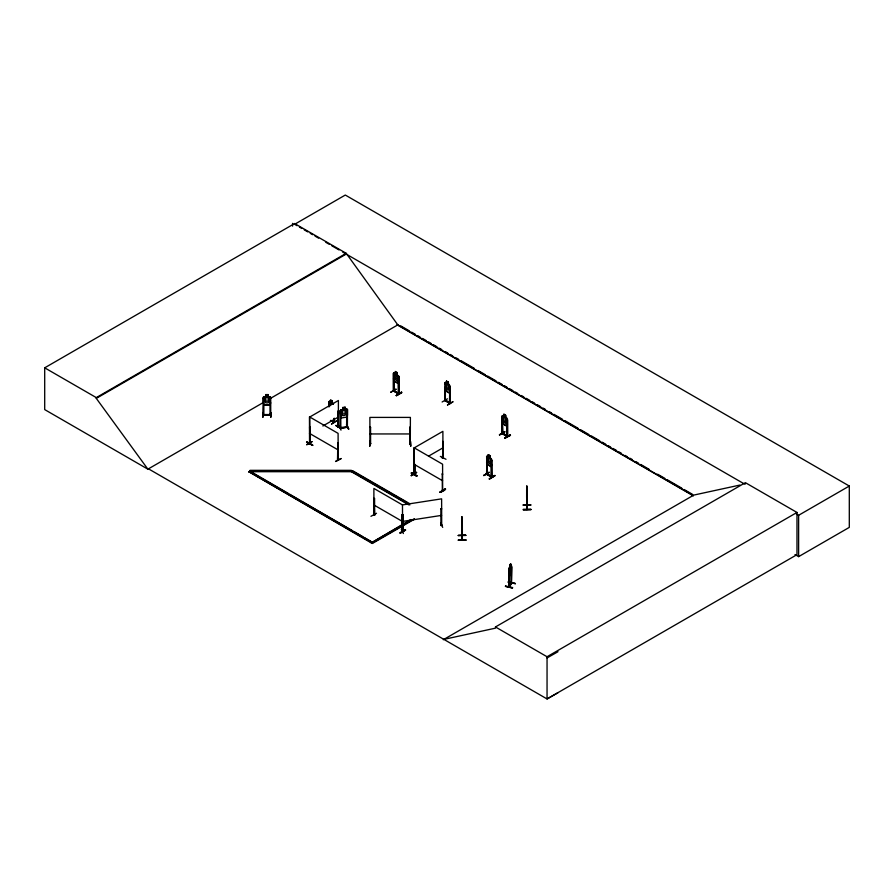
<?xml version="1.0" encoding="UTF-8"?>
<svg xmlns="http://www.w3.org/2000/svg" width="894" height="894" viewBox="0 0 894 894"><rect width="100%" height="100%" fill="white"/><g stroke="black" fill="none" stroke-linecap="round" stroke-linejoin="round"><path stroke-width="1.34" d="M461.896 526.421L461.963 525.292M526.812 495.969L526.801 494.259M526.857 496.449L526.655 489.733L526.644 497.477M462.064 521.001C462.042 525.281 461.941 513.223 461.885 517.872M462.086 527.639L461.986 529.226L462.008 527.639M526.734 495.544L526.655 498.047M526.689 496.092C526.722 491.845 526.912 502.529 526.968 497.187L526.868 498.774L526.801 494.36M526.834 495.745L526.857 494.84M526.745 493.667L526.778 492.762L526.834 494.114M461.852 517.928L461.986 529.226M508.865 574.708L509.222 576.339L511.267 573.143L511.2 564.974L510.675 565.902M505.468 586.33L512.452 588.084M505.479 586.017L512.586 587.559M461.93 516.598L461.852 535.629M461.986 539.015L462.086 540.01L462.12 519.135L461.93 520.777M462.332 523.024L462.354 540.01L462.354 538.97M526.812 488.537L527.091 505.658L526.868 486.146L526.968 509.558L526.968 492.974M527.236 508.909L526.912 509.535M510.653 566.014L510.597 563.857L508.842 569.299L509.245 568.171M511.513 583.022L508.943 587M509.446 586.185L509.088 586.71M509.435 570.193L509.301 587.079M511.301 583.447L511.58 566.494L511.323 583.357M511.681 582.832L511.334 582.799M306.776 442.318C325.304 451.593 294.417 436.339 312.475 444.91M307.044 441.871L312.408 445.246M411.274 473.161L411.575 472.658L416.984 475.742L416.682 476.256L411.274 473.161L416.962 475.742M411.542 472.714L416.705 476.2M462.377 539.942L462.142 535.685M509.748 567.254L509.167 587.146L511.837 583.111M449.414 392.991L445.324 390.555L444.731 388.264L445.279 390.6L449.414 392.991L450.084 391.281M491.801 464.947L491.197 466.69L487.062 464.31L486.582 461.93L487.118 464.277M506.842 426.08L502.685 423.678L502.104 421.387L502.651 423.722L506.786 426.114L507.446 424.404M347.397 409.564L346.57 408.971L340.994 409.765L340.234 410.603L340.994 418.023L346.648 417.14L347.475 414.995L347.475 409.53L347.386 427.12M340.044 428.248L347.308 427.131L347.386 426.516M269.854 396.668L270.737 397.394L269.82 396.69L264.054 396.623L263.261 397.394L263.339 402.848L264.032 404.881L269.876 404.881L270.737 402.803M390.779 392.31L396.131 389.236M447.436 398.813L442.117 401.998M401.294 529.259L403.373 533.539M483.62 475.496L489.264 472.255L483.9 475.351M504.808 431.925L499.444 434.775M306.765 444.81L312.107 441.692M341.005 430.137L339.094 425.868M411.262 475.653L416.604 472.524M310.173 443.022L309.391 442.787L310.039 443.122M337.541 459.069C339.429 459.069 336.3 459.326 338.156 459.985L338.1 433.366L309.447 416.827L309.581 443.279M337.541 459.672L337.787 443.033L337.876 459.583M373.826 515.033L374.62 515.19L374.552 498.64L373.882 498.472L374.552 498.64M374.62 514.586L374.005 514.262M414.537 473.965L413.877 473.652L414.682 473.831M402.769 531.472L402.222 514.62L401.987 531.237L402.781 531.449L402.222 531.159M442.776 490.068C442.262 490.102 442.061 489.487 442.642 490.828L442.586 464.209L413.944 447.671L414.369 474.602L414.134 457.605M262.747 417.196L263.261 397.349L264.088 396.735M263.082 417.152L263.115 412.514M393.416 390.98L394.198 391.136L394.131 380.095M393.941 390.633L393.405 390.32L393.997 390.656M369.77 446.028L369.758 441.39L369.781 445.782M398.702 393.416L393.997 390.834L398.366 393.137M445.234 400.847C446.721 400.255 443.67 399.361 445.301 400.233M448.319 382.051L449.079 389.136L448.196 390.253L446.553 389.303L445.67 387.169L446.497 381.067L448.319 382.051L448.196 384.152L450.084 385.817L450.073 403.596L444.698 400.523L445.357 382.375L444.799 382.867M450.263 402.892C437.669 396.925 452.856 403.328 449.481 402.825M502.059 433.646L502.104 415.933L503.981 416.291L503.981 414.246M502.506 433.925L502.316 417.006L502.853 433.858L502.428 432.942M487.286 473.809L486.492 473.596L487.085 473.943M507.088 419.755L506.909 436.473L506.932 435.847M502.316 417.006L502.316 433.545L507.636 436.607L507.58 420.035L506.909 419.867M491.32 477.061L491.51 460.343L491.253 476.983L492.058 477.172L486.716 474.088L491.342 476.435M310.464 442.865L309.872 443.156M510.675 563.868L509.803 565.22M509.234 568.126L511.558 565.287M509.167 576.228L511.29 573.177M515.413 583.547L508.306 581.994M508.328 582.016L515.425 583.57M509.222 586.207L511.301 583.022M441.692 525.415L441.614 498.841L402.479 504.898L402.579 531.584C404.256 531.405 401.339 530.12 403.216 530.935M402.412 531.338L403.216 531.371M441.658 524.856L440.898 524.968M441.591 525.448L440.898 525.571L440.876 508.854L441.614 508.887L440.876 508.854M462.377 539.339L462.064 539.954M347.453 426.661L340.044 427.645L340.927 427.846M340.837 428.304L340.782 411.598L340.122 411.698L340.212 428.427L340.212 427.824M346.637 426.628C347.632 425.991 346.012 427.354 346.794 427.388M340.256 410.659L340.994 409.765M369.792 443.849L370.641 443.569M409.631 444.005C409.933 442.385 410.424 444.832 409.731 443.837M270.625 414.961L263.294 414.928M269.887 414.369L270.625 414.358M511.614 583.458L511.837 582.508M309.771 443.569L310.475 443.435L309.872 443.759L309.637 426.773L309.827 443.692L309.737 417.029L338.39 400.49L338.39 427.075C338.111 427.488 338.323 427.779 338.446 426.438M414.715 464.277L414.917 474.301L414.179 474.446L414.671 474.032M442.351 457.627L442.675 457.683M328.847 401.831L329.405 401.328L330.556 402.054M398.724 376.229L398.78 394.019L393.461 390.946L393.438 373.234L395.193 373.524M502.16 415.989L502.752 415.576L507.446 418.94L507.446 436.719L502.126 433.646M486.582 456.577L487.163 456.163M369.87 443.849L370.485 443.826M370.541 443.413L369.825 443.424M410.368 443.413L409.631 443.402M270.681 415.151L263.294 415.174L263.138 414.369L263.976 415.129M269.966 414.369L270.044 415.174L269.966 398.433L270.647 398.433M270.625 414.537L263.294 414.57M337.854 427.388L338.39 410.536L338.58 427.254M338.044 427.5L338.58 410.648M335.831 425.555L341.542 428.472L336.133 425.388M338.278 426.472L338.178 426.851M309.983 443.748L310.408 433.545M337.63 459.728L337.787 443.033M338.278 443.312L337.608 443.145M335.574 461.494L341.206 458.51L335.608 461.427M414.235 457.918L414.425 458.03M442.675 458.287L442.888 441.379L442.575 458.343L442.888 457.315M442.541 458.343L443.078 441.491M440.329 456.398L446.005 459.281M411.307 475.731L416.649 472.267L411.307 475.384M442.854 457.918L442.351 458.231L442.943 457.884L442.888 431.333L414.235 447.872L414.324 474.535L414.905 474.278M442.374 490.426L442.284 473.876M370.943 516.319L376.508 513.279M442.776 474.144L442.105 473.976M440.072 491.991C449.816 485.096 444.53 491.901 440.105 492.046M440.072 492.337L445.413 488.873M445.48 489.219L440.116 492.303M402.713 514.899L402.043 514.732M402.222 530.555L402.311 530.578M400.031 532.768L405.351 529.628L400.009 533.092L405.641 530.12L405.34 529.628M148.538 468.869L147.957 469.216L44.7 409.597L44.7 367.825L294.618 223.534L346.213 253.315L397.808 324.88L693.208 495.432M294.618 223.534L294.618 224.305L345.296 195.048L849.3 486.034L849.3 527.382L798.621 556.638L795.001 554.537M44.7 367.825L96.295 397.606L346.213 253.315M557.99 692.716L547.05 698.952L148.471 468.836L147.879 469.171L96.295 398.378L346.213 254.086M147.879 469.171L262.892 402.769M270.122 398.59L398.389 324.544M330.612 400.121C334.926 402.915 328.59 397.517 330.612 402.155L329.73 402.334L329.73 406.122M329.305 403.228L328.813 402.948L329.305 405.988M333.138 404.3L332.255 403.105L333.518 403.697M393.438 373.234L393.483 391.002L398.97 393.885L398.903 377.346L398.232 377.167L398.612 393.986L398.232 393.125M393.997 372.832L398.78 376.24L398.121 383.414L393.975 381.023L393.494 378.654M393.651 374.307L393.997 391.259M396.958 372.507L395.249 371.446L395.249 373.625L394.377 373.793L394.377 377.592L395.249 379.726L396.902 380.676L397.785 379.559L397.014 372.463M396.958 374.541L398.724 376.273M398.903 377.346L398.232 377.167M393.975 381.023L398.176 383.381L398.724 381.738M322.868 425.991L338.39 417.029M331.54 424.058L336.937 420.638L331.573 423.991M414.268 519.28L372.317 543.496L249.013 471.786L250.063 471.183L351.342 471.183L409.832 504.954M249.013 472.3L250.063 471.697L351.342 471.697L408.636 504.786M398.176 393.248L398.914 393.259M396.478 395.684L401.842 392.544L396.478 395.651M444.944 383.884L445.435 384.163M449.458 384.744L445.324 382.487L446.609 383.168L446.553 381.023M449.727 392.153L449.537 403.35L449.727 386.633L450.263 403.485L444.944 400.423L444.944 388.018M450.207 386.923L449.537 386.744M452.889 401.674L447.481 405.094M452.889 401.931L447.525 404.803M351.342 471.183L352.392 470.579L409.687 503.657M360.74 475.921L352.392 471.104L351.342 471.697L351.342 470.333L250.063 470.333L250.063 471.697L288.416 493.846M428.561 456.141L442.888 447.872M506.831 417.856L505.624 417.241L505.691 415.162L503.87 414.179L503.043 420.292L503.925 422.426L505.568 423.376L506.451 422.259L505.568 415.229M502.35 432.942L502.674 433.355M499.478 435.11L504.853 431.668L499.478 434.775M506.853 435.948L507.546 435.926M504.853 437.87L510.519 435.277L504.931 438.216M510.262 435.054L504.887 438.149L510.228 434.775M488.28 454.767L487.453 460.868L488.336 463.014L489.979 463.964L490.862 462.835L490.862 459.035L489.979 457.851L490.102 455.75L488.28 454.767L490.102 455.75M486.727 457.583L487.085 474.546L486.716 473.485M491.242 458.443L491.856 477.307L491.801 459.516L487.085 456.108L486.548 474.301L491.801 477.273M483.844 475.619L488.996 472.401M487.085 474.111L491.588 476.301M487.029 474.513L487.219 461.997M410.827 519.537L371.278 542.893L407.228 522.13M249.013 471.786L372.317 542.982L414.268 518.766M491.801 476.67L491.991 477.139M489.566 478.961C505.781 468.311 477.854 485.733 494.941 475.876M494.717 475.697L489.32 478.771M443.29 639.724L693.8 495.086L739.953 485.051M443.871 639.378L495.466 628.158L495.466 626.962L745.384 482.671L796.979 512.452L796.979 554.66L547.05 698.952L547.05 656.744L796.979 512.452M745.384 483.866L744.803 484.213L342.614 252.007M796.23 513.905L798.621 515.29L849.3 486.034M547.05 657.95L557.99 651.715M462.142 536.065L462.086 539.965M310.14 442.753L310.24 443.301M414.715 474.178L414.905 464.388M402.423 530.712L403.071 530.634M403.071 531.416L403.071 514.698L402.412 514.799L402.512 531.584M440.943 524.756L441.614 524.666L440.809 525.37L441.524 525.247M440.943 525.359L440.876 525.113M340.133 427.623L340.782 427.533M374.005 514.866L374.62 515.19M393.595 390.209L393.829 391.237M398.366 393.572L398.422 377.056M449.671 402.546L449.984 403.563M440.641 523.236L442.709 527.371M441.033 524.946L441.558 524.879M345.073 407.15L342.637 407.474L342.737 409.608L341.542 410.469L341.542 414.268L342.737 415.71L344.983 415.364L346.19 413.553L346.19 409.754L344.983 409.262L345.05 407.105L345.073 409.184M346.637 410.692L347.375 410.737L346.637 410.692L346.637 427.388M346.838 425.008L348.504 429.254M347.375 427.276L340.279 428.394M346.436 424.728L348.805 429.243L346.827 424.974M402.479 521.437L441.614 515.38M263.819 415.174L263.898 398.433L263.216 398.433M335.887 425.477L341.284 428.561M511.547 583.503L511.58 566.494M403.038 531.226L402.971 530.6M402.579 531.517L401.987 531.304L402.222 514.62M340.681 428.103L340.681 427.5M309.637 443.312L309.637 426.773M331.451 420.571C336.211 421.253 332.389 424.315 334.077 418.392M333.775 419.375L333.987 422.504M486.817 474.144L486.638 456.543M461.93 520.073L461.963 521.493M461.773 523.381L461.796 525.851M465.774 535.204L458.175 535.428L465.763 535.294M458.186 535.595L465.774 535.439M458.443 540.322C481.832 539.518 442.318 540.278 466.031 540.144M526.89 495.578L526.868 493.108L526.801 495.578M526.745 502.361L526.857 500.249M526.734 487.476L526.868 486.146M526.868 490.549L526.968 491.778L526.778 486.146M526.812 492.929L526.745 495.399L527.214 492.572M530.734 504.786L523.135 504.976L530.734 505.121M523.146 505.11L530.734 505.009M523.303 509.289L530.902 509.222M523.314 509.781L530.913 509.714M370.563 427.31L369.87 427.31L370.563 427.31L370.597 444.027L369.825 444.027L370.485 443.2M409.698 427.31L410.391 427.466L409.698 427.31L409.731 444.016M369.96 443.424L370.485 443.413M410.603 446.072L410.502 441.412M263.216 398.59L263.898 398.59M269.966 398.59L270.647 398.59M264.088 404.758L269.82 404.758M263.976 414.693L269.887 414.693M369.881 433.948L410.391 433.948M369.96 444.027L369.881 417.409L410.391 417.409L410.312 444.05M333.864 422.158L333.596 419.487M508.194 582.128L515.302 583.704M509.468 586.263L508.898 586.386L509.457 586.755M505.456 586.363L512.597 587.894M270.748 412.514L270.781 417.152M271.117 412.816L270.726 417.241L270.737 397.338M333.965 421.923L331.629 420.471M311.85 441.602L306.81 444.553M374.284 514.665L374.351 515.324L374.362 498.751M374.552 515.156L374.061 498.36M400.311 533.249L405.418 529.963M294.618 224.305L297.02 225.69M299.423 227.076L301.826 228.462M304.217 229.847L307.815 231.926M310.218 233.312L312.621 234.697M315.023 236.083L318.622 238.162M325.818 242.319L329.417 244.397M331.819 245.783L339.016 249.929M400.803 325.93L409.24 330.802M411.653 332.199L415.274 334.289M417.677 335.675L420.091 337.072M422.504 338.457L426.125 340.547M428.539 341.944L430.942 343.341M433.355 344.726L436.976 346.816M439.39 348.213L441.792 349.599M445.413 351.688L447.827 353.085M450.241 354.471L452.643 355.868M456.264 357.958L458.678 359.343M461.092 360.74L474.356 368.395M477.966 370.485L485.207 374.664M487.61 376.05L496.058 380.922M498.461 382.319L502.082 384.409M504.495 385.795L506.909 387.191M509.323 388.588L512.933 390.667M515.346 392.064L517.76 393.461M521.37 395.539L523.783 396.936M526.197 398.333L529.818 400.423M532.232 401.808L534.634 403.205M537.048 404.591L540.669 406.681M543.083 408.077L545.485 409.463M549.106 411.553L551.52 412.95M553.934 414.335L562.371 419.208M564.784 420.605L578.049 428.26M580.452 429.656L588.9 434.529M591.303 435.914L599.751 440.798M602.154 442.184L605.774 444.273M608.188 445.67L610.602 447.056M613.016 448.453L616.625 450.542M619.039 451.928L621.453 453.325M625.062 455.415L627.476 456.8M629.89 458.197L632.304 459.583M635.925 461.673L638.327 463.07M640.741 464.455L649.178 469.339M657.626 474.211L664.857 478.379M667.27 479.776L681.742 488.124M684.145 489.521L692.593 494.393M397.014 324.768L693.386 495.879M395.886 389.147L390.812 392.075M491.51 460.343L491.991 460.622L491.32 460.455M487.163 464.232L491.219 466.567M333.484 403.753L329.35 401.361L328.847 405.887M332.255 403.786L330.612 402.836L330.612 405.373M413.944 464.209L442.586 480.748M331.629 420.895L334.334 422.426L334.267 418.28M330.4 420.403L334.077 422.527M309.447 433.366L338.1 449.906M363.132 477.307L407.295 502.797M402.523 504.965L373.882 488.426L373.904 515.056M373.882 504.965L402.523 521.504M250.063 471.183L372.317 542.289L365.132 538.132M290.818 495.231L299.199 500.07M301.602 501.456L351.945 530.522M354.337 531.908L362.729 536.746M495.466 626.962L547.05 656.744M347.475 409.53L346.626 408.938M506.932 436.451L507.088 423.89M403.071 514.698L402.412 514.799M347.475 414.995L346.648 417.14M340.782 411.598L340.122 411.698M509.312 572.406L509.748 573.356L511.01 569.802L510.597 563.857M461.852 523.236L461.93 524.577M462.064 529.226L461.818 522.509M526.734 489.733L526.868 493.142M526.734 497.902L526.823 501.668M526.655 497.913L526.778 498.886L526.745 497.466M530.902 509.491L523.314 509.837M526.722 499.534L526.7 496.841M526.756 492.058L526.678 496.237M410.916 446.117L410.447 441.39M369.77 441.39L369.825 446.117M798.621 515.29L798.621 556.638M508.865 569.277L508.921 587.09M445.435 386.923L445.301 400.836L445.246 384.275M332.378 401.004L332.255 403.105M328.903 401.797L329.003 406.971M292.595 223.377L292.595 226.115M96.295 397.606L96.295 398.378M510.429 564.527L509.893 566.014L510.429 564.527M510.575 566.673L509.748 567.936L509.748 571.735L510.575 570.473L510.575 566.673M269.407 401.216L268.155 402.848L265.831 402.848L264.59 401.216L264.59 397.417L265.831 396.735L265.753 394.589L268.245 394.589L268.155 396.735L269.407 397.417L269.407 401.216M401.596 392.12L396.187 395.517L401.596 392.12M502.853 433.422L507.636 436.004L502.853 433.422M344.581 407.63L343.14 407.854L343.14 408.524L344.581 408.301L344.581 407.63M344.983 409.944L342.737 410.29L342.737 414.09L344.983 413.743L344.983 409.944M267.742 395.047L266.244 395.047L266.244 395.718L267.742 395.718L267.742 395.047M268.155 397.417L265.831 397.417L265.831 401.216L268.155 401.216L268.155 397.417M447.905 382.286L446.844 381.671L447.905 382.956L447.905 382.286M505.278 415.408L504.216 414.794L505.278 416.079L505.278 415.408M448.196 384.822L446.553 383.872L446.553 387.672L448.196 388.622L448.196 384.822M505.568 417.945L503.925 416.995L503.925 420.795L505.568 421.744L505.568 417.945M396.601 372.709L395.55 372.094L396.601 373.379L396.601 372.709M396.902 375.245L395.249 374.295L395.249 378.095L396.902 379.045L396.902 375.245M489.688 455.985L488.638 455.381L489.688 456.666L489.688 455.985M489.979 458.533L488.336 457.583L488.336 461.382L489.979 462.332L489.979 458.533M331.965 401.238L330.903 400.635L331.965 401.92L331.965 401.238"/></g></svg>
